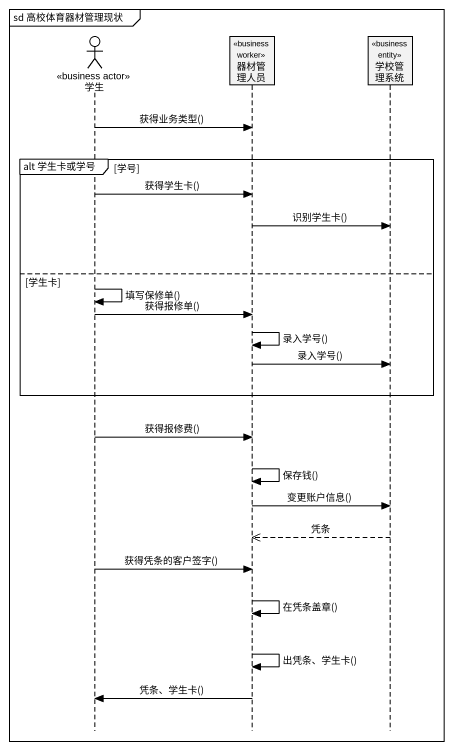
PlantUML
@startuml
mainframe sd 高校体育器材管理现状
hide footbox
actor 学生 <<business actor>>
participant 器材管理人员 <<business worker>>
participant 学校管理系统 <<business entity>>

学生 -> 器材管理人员 : 获得业务类型()
group alt 学生卡或学号 [学号]
  学生 -> 器材管理人员 : 获得学生卡()
  器材管理人员 -> 学校管理系统 : 识别学生卡()
else 学生卡
  学生 -> 学生 : 填写保修单()
  学生 -> 器材管理人员 : 获得报修单()
  器材管理人员 -> 器材管理人员 : 录入学号()
  器材管理人员 -> 学校管理系统 : 录入学号()
end
学生 -> 器材管理人员 : 获得报修费()
器材管理人员 -> 器材管理人员 : 保存钱()
器材管理人员 -> 学校管理系统 : 变更账户信息()
学校管理系统 -->> 器材管理人员 : 凭条
学生 -> 器材管理人员 : 获得凭条的客户签字()
器材管理人员 -> 器材管理人员 : 在凭条盖章()
器材管理人员 -> 器材管理人员 : 出凭条、学生卡()
器材管理人员 -> 学生 : 凭条、学生卡()
@enduml
